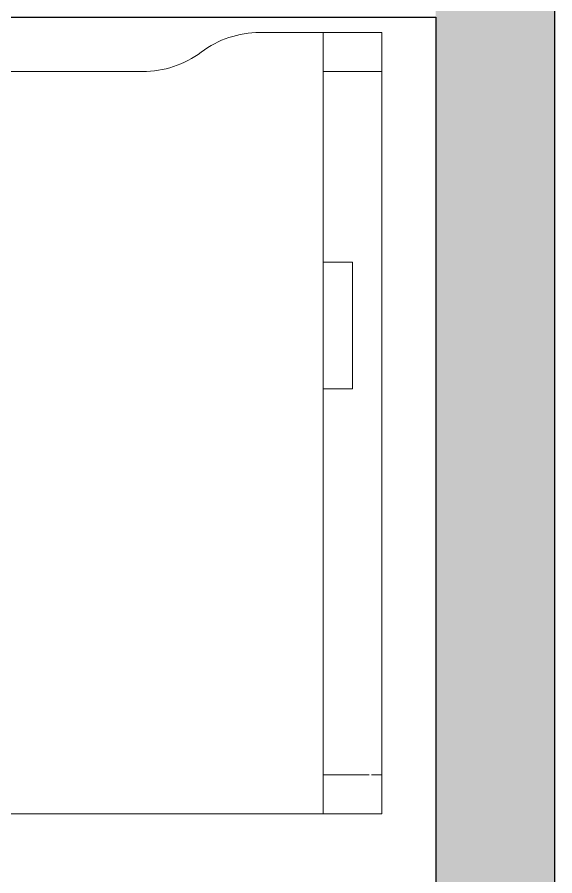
# Model space of a CAD drawing. Header units: millimetres. Extents: x 155927 to 295199, y -4084 to 97293.
# Drawn here: x 169072 to 169623, y 23353 to 24233 of the extents above; entities that cross this region are included whole.
import ezdxf

# ---------------------------------------------------------------- set-up
doc = ezdxf.new("R2010")
doc.units = ezdxf.units.MM
doc.header["$MEASUREMENT"] = 0
for name, color, linetype, lineweight in [('A-WALL', 7, 'CONTINUOUS', 9), ('A-WALL-PATT', 7, 'CONTINUOUS', 9), ('I-FURN', 8, 'CONTINUOUS', 9), ('I-WALL', 7, 'CONTINUOUS', 9)]:
    doc.layers.add(name, color=color, linetype=linetype, lineweight=lineweight)

msp = doc.modelspace()

# ---------------------------------------------------------------- hatches: boundary and pattern name
at = {"layer": 'A-WALL-PATT'}
msp.add_hatch(color=256, dxfattribs=at).paths.add_polyline_path([(169500.83, 15707.61), (169622.83, 15707.61), (169622.83, 26309.81), (169500.83, 26309.81), (169500.83, 15774.88)], flags=0)

# ---------------------------------------------------------------- linework, layer by layer
at = {"layer": 'A-WALL', "lineweight": 30}
for p, q in [((169622.83, 21130.71), (169622.83, 25757.61)), ((169500.83, 24232.61), (169500.83, 15707.61))]:
    msp.add_line(p, q, dxfattribs=at)
at = {"layer": 'I-FURN'}
for p, q in [((169445.72, 24216.88), (169320.72, 24216.88)), ((169320.72, 24216.88), (169445.72, 24216.88)), ((169385.72, 23981.88), (169385.72, 24216.88)), ((169385.72, 24216.88), (169385.72, 24176.88)), ((169385.72, 24216.88), (169445.72, 24216.88)), ((169385.72, 24216.88), (169445.72, 24216.88)), ((169445.72, 24216.88), (169445.72, 23416.88)), ((169445.72, 24176.88), (169445.72, 24216.88)), ((169445.72, 23416.88), (169445.72, 24216.88)), ((169445.72, 24216.88), (169445.72, 23416.88)), ((169200.72, 24176.88), (168497.02, 24176.88)), ((168497.02, 24176.88), (169200.72, 24176.88)), ((169385.72, 24176.88), (169385.72, 23456.88)), ((169385.72, 24176.88), (169445.72, 24176.88)), ((169385.72, 24176.88), (169445.72, 24176.88)), ((169445.72, 23456.88), (169445.72, 24176.88)), ((169385.72, 23851.88), (169385.72, 23981.88)), ((169385.72, 23981.88), (169415.72, 23981.88)), ((169385.72, 23981.88), (169415.72, 23981.88)), ((169415.72, 23981.88), (169415.72, 23851.88)), ((169415.72, 23851.88), (169415.72, 23981.88)), ((169385.72, 23416.88), (169385.72, 23851.88)), ((169415.72, 23851.88), (169385.72, 23851.88)), ((169385.72, 23851.88), (169415.72, 23851.88)), ((169385.72, 23456.88), (169432.82, 23456.88)), ((169385.72, 23456.88), (169432.82, 23456.88)), ((169385.72, 23456.36), (169385.72, 23416.88)), ((169435.14, 23456.88), (169445.72, 23456.88)), ((169435.14, 23456.88), (169445.72, 23456.88)), ((169445.72, 23416.88), (169445.72, 23456.88)), ((168045.72, 23416.88), (169445.72, 23416.88)), ((169445.72, 23416.88), (168045.72, 23416.88)), ((169445.72, 23416.88), (169385.72, 23416.88)), ((169385.72, 23416.88), (169445.72, 23416.88))]:
    msp.add_line(p, q, dxfattribs=at)
for centre, start, end in [((169320.72, 24116.88), 90, 126.8699), ((169320.72, 24116.88), 90, 126.8699), ((169200.72, 24276.88), 270, 306.8699), ((169200.72, 24276.88), 270, 306.8699)]:
    msp.add_arc(centre, 100, start, end, dxfattribs=at)
at = {"layer": 'I-WALL', "lineweight": 30}
msp.add_line((163796.83, 24232.61), (169500.83, 24232.61), dxfattribs=at)

doc.saveas('drawing.dxf')
